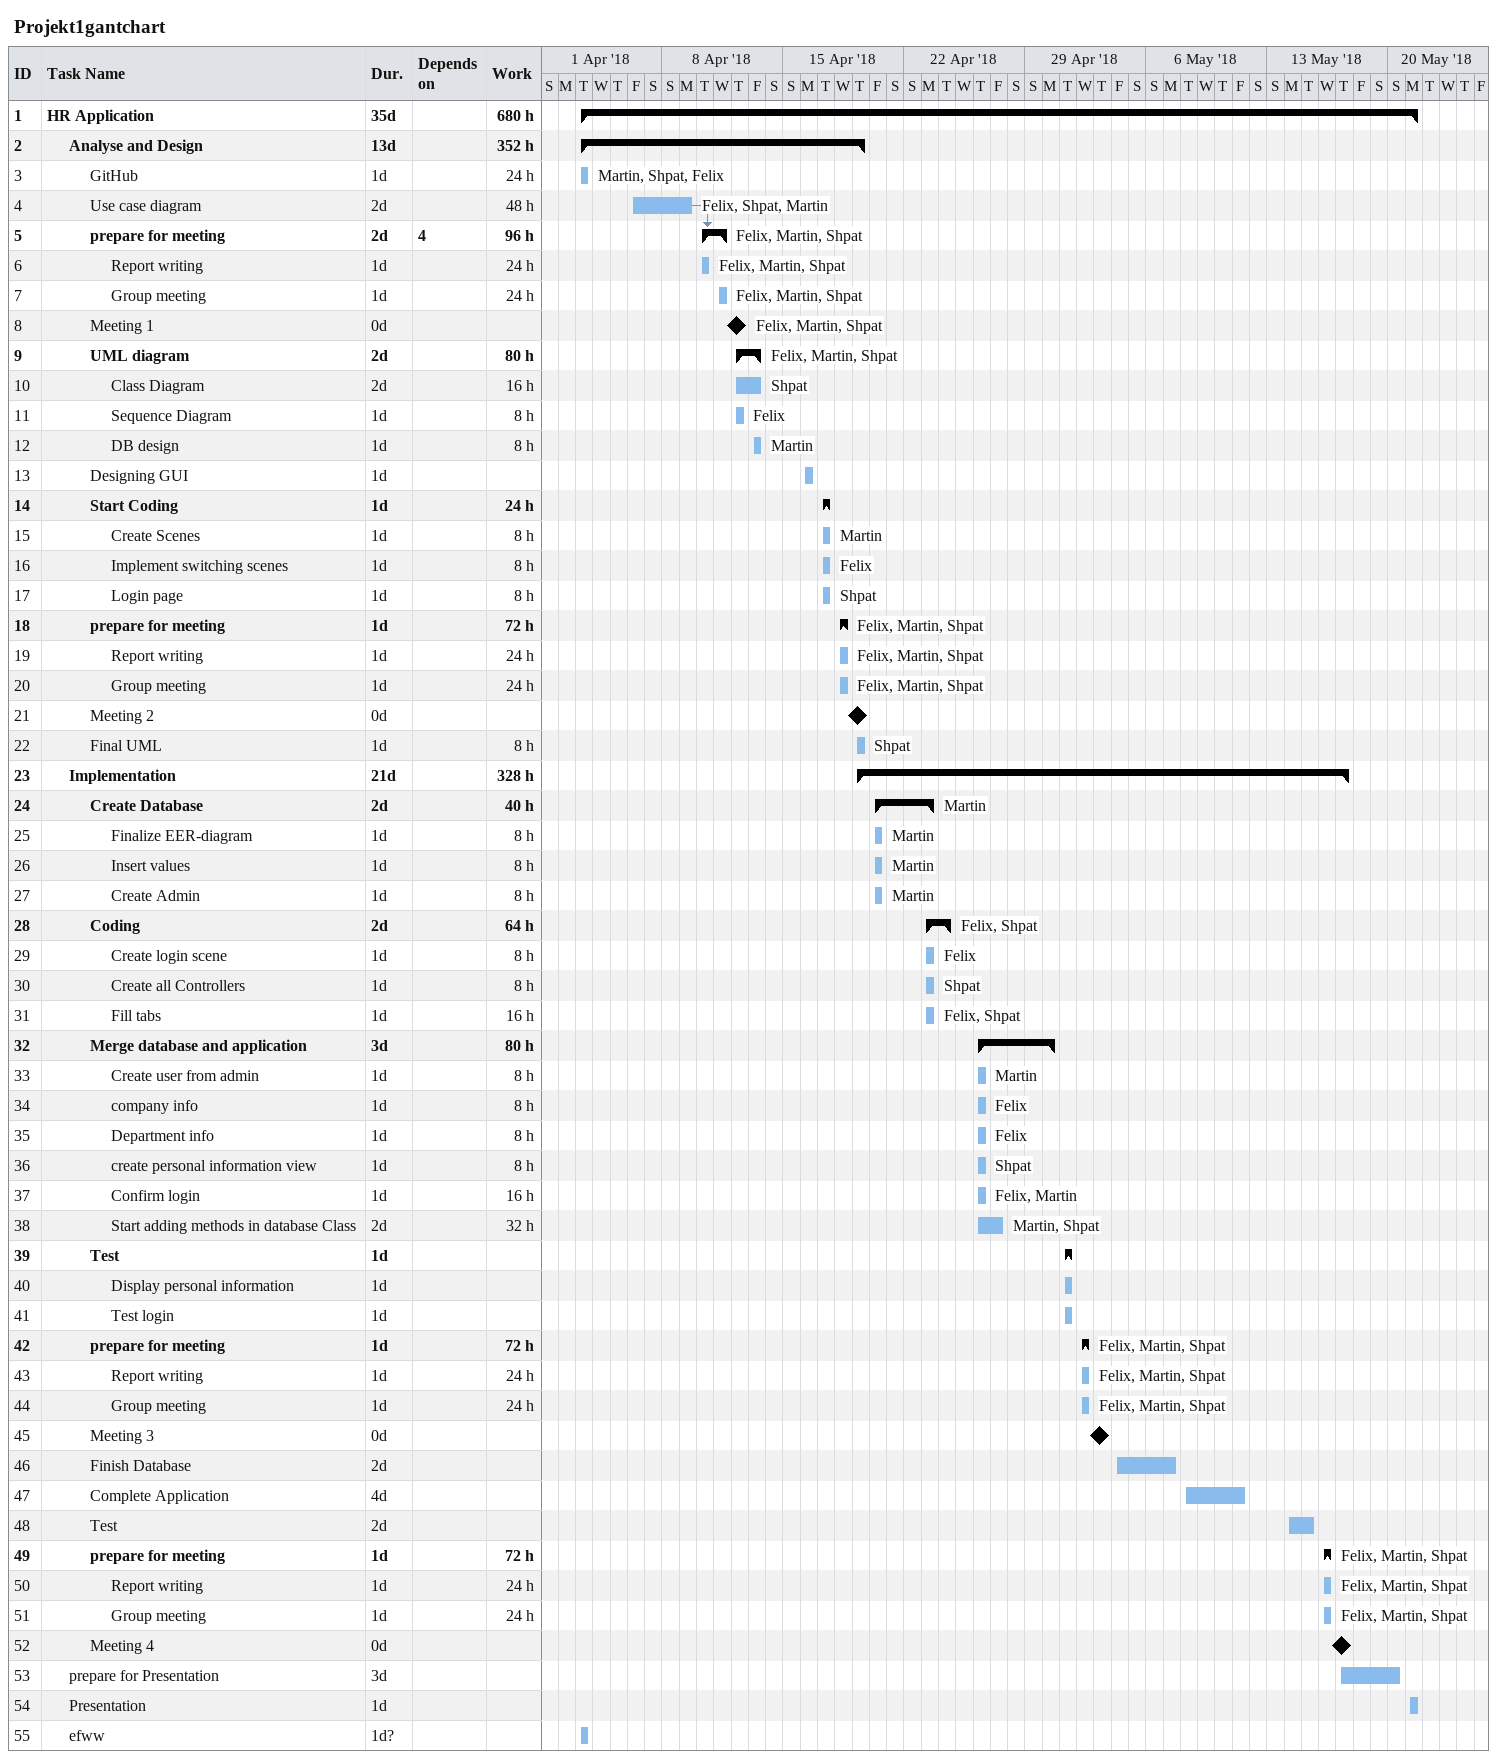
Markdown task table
Projekt1gantchart

| ID | Level | Task | Duration | Start | Finish | Predecessors | Resources | Work (h) |
|---|---|---|---|---|---|---|---|---|
| 1 | 1 | **HR Application** | 35d | 2018-04-03 | 2018-05-21 |  |  | 680 |
| 2 | 2 | **Analyse and Design** | 13d | 2018-04-03 | 2018-04-19 |  |  | 352 |
| 3 | 3 | GitHub | 1d | 2018-04-03 | 2018-04-03 |  | Martin, Shpat, Felix | 24 |
| 4 | 3 | Use case diagram | 2d | 2018-04-06 | 2018-04-09 |  | Felix, Shpat, Martin | 48 |
| 5 | 3 | **prepare for meeting** | 2d | 2018-04-10 | 2018-04-11 | 4 | Felix, Martin, Shpat | 96 |
| 6 | 4 | Report writing | 1d | 2018-04-10 | 2018-04-10 |  | Felix, Martin, Shpat | 24 |
| 7 | 4 | Group meeting | 1d | 2018-04-11 | 2018-04-11 |  | Felix, Martin, Shpat | 24 |
| 8 | 3 | Meeting 1 | 0d | 2018-04-12 | 2018-04-12 |  | Felix, Martin, Shpat |  |
| 9 | 3 | **UML diagram** | 2d | 2018-04-12 | 2018-04-13 |  | Felix, Martin, Shpat | 80 |
| 10 | 4 | Class Diagram | 2d | 2018-04-12 | 2018-04-13 |  | Shpat | 16 |
| 11 | 4 | Sequence Diagram | 1d | 2018-04-12 | 2018-04-12 |  | Felix | 8 |
| 12 | 4 | DB design | 1d | 2018-04-13 | 2018-04-13 |  | Martin | 8 |
| 13 | 3 | Designing GUI | 1d | 2018-04-16 | 2018-04-16 |  |  |  |
| 14 | 3 | **Start Coding** | 1d | 2018-04-17 | 2018-04-17 |  |  | 24 |
| 15 | 4 | Create Scenes | 1d | 2018-04-17 | 2018-04-17 |  | Martin | 8 |
| 16 | 4 | Implement switching scenes | 1d | 2018-04-17 | 2018-04-17 |  | Felix | 8 |
| 17 | 4 | Login page | 1d | 2018-04-17 | 2018-04-17 |  | Shpat | 8 |
| 18 | 3 | **prepare for meeting** | 1d | 2018-04-18 | 2018-04-18 |  | Felix, Martin, Shpat | 72 |
| 19 | 4 | Report writing | 1d | 2018-04-18 | 2018-04-18 |  | Felix, Martin, Shpat | 24 |
| 20 | 4 | Group meeting | 1d | 2018-04-18 | 2018-04-18 |  | Felix, Martin, Shpat | 24 |
| 21 | 3 | Meeting 2 | 0d | 2018-04-19 | 2018-04-19 |  |  |  |
| 22 | 3 | Final UML | 1d | 2018-04-19 | 2018-04-19 |  | Shpat | 8 |
| 23 | 2 | **Implementation** | 21d | 2018-04-19 | 2018-05-17 |  |  | 328 |
| 24 | 3 | **Create Database** | 2d | 2018-04-20 | 2018-04-23 |  | Martin | 40 |
| 25 | 4 | Finalize EER-diagram | 1d | 2018-04-20 | 2018-04-20 |  | Martin | 8 |
| 26 | 4 | Insert values | 1d | 2018-04-20 | 2018-04-20 |  | Martin | 8 |
| 27 | 4 | Create Admin | 1d | 2018-04-20 | 2018-04-20 |  | Martin | 8 |
| 28 | 3 | **Coding** | 2d | 2018-04-23 | 2018-04-24 |  | Felix, Shpat | 64 |
| 29 | 4 | Create login scene | 1d | 2018-04-23 | 2018-04-23 |  | Felix | 8 |
| 30 | 4 | Create all Controllers | 1d | 2018-04-23 | 2018-04-23 |  | Shpat | 8 |
| 31 | 4 | Fill tabs | 1d | 2018-04-23 | 2018-04-23 |  | Felix, Shpat | 16 |
| 32 | 3 | **Merge database and application** | 3d | 2018-04-26 | 2018-04-30 |  |  | 80 |
| 33 | 4 | Create user from admin | 1d | 2018-04-26 | 2018-04-26 |  | Martin | 8 |
| 34 | 4 | company info | 1d | 2018-04-26 | 2018-04-26 |  | Felix | 8 |
| 35 | 4 | Department info | 1d | 2018-04-26 | 2018-04-26 |  | Felix | 8 |
| 36 | 4 | create personal information view | 1d | 2018-04-26 | 2018-04-26 |  | Shpat | 8 |
| 37 | 4 | Confirm login | 1d | 2018-04-26 | 2018-04-26 |  | Felix, Martin | 16 |
| 38 | 4 | Start adding methods in database Class | 2d | 2018-04-26 | 2018-04-27 |  | Martin, Shpat | 32 |
| 39 | 3 | **Test** | 1d | 2018-05-01 | 2018-05-01 |  |  |  |
| 40 | 4 | Display personal information | 1d | 2018-05-01 | 2018-05-01 |  |  |  |
| 41 | 4 | Test login | 1d | 2018-05-01 | 2018-05-01 |  |  |  |
| 42 | 3 | **prepare for meeting** | 1d | 2018-05-02 | 2018-05-02 |  | Felix, Martin, Shpat | 72 |
| 43 | 4 | Report writing | 1d | 2018-05-02 | 2018-05-02 |  | Felix, Martin, Shpat | 24 |
| 44 | 4 | Group meeting | 1d | 2018-05-02 | 2018-05-02 |  | Felix, Martin, Shpat | 24 |
| 45 | 3 | Meeting 3 | 0d | 2018-05-03 | 2018-05-03 |  |  |  |
| 46 | 3 | Finish Database | 2d | 2018-05-04 | 2018-05-07 |  |  |  |
| 47 | 3 | Complete Application | 4d | 2018-05-08 | 2018-05-11 |  |  |  |
| 48 | 3 | Test | 2d | 2018-05-14 | 2018-05-15 |  |  |  |
| 49 | 3 | **prepare for meeting** | 1d | 2018-05-16 | 2018-05-16 |  | Felix, Martin, Shpat | 72 |
| 50 | 4 | Report writing | 1d | 2018-05-16 | 2018-05-16 |  | Felix, Martin, Shpat | 24 |
| 51 | 4 | Group meeting | 1d | 2018-05-16 | 2018-05-16 |  | Felix, Martin, Shpat | 24 |
| 52 | 3 | Meeting 4 | 0d | 2018-05-17 | 2018-05-17 |  |  |  |
| 53 | 2 | prepare for Presentation | 3d | 2018-05-17 | 2018-05-20 |  |  |  |
| 54 | 2 | Presentation | 1d | 2018-05-21 | 2018-05-21 |  |  |  |
| 55 | 2 | efww | 1d? | 2018-04-03 | 2018-04-03 |  |  |  |
